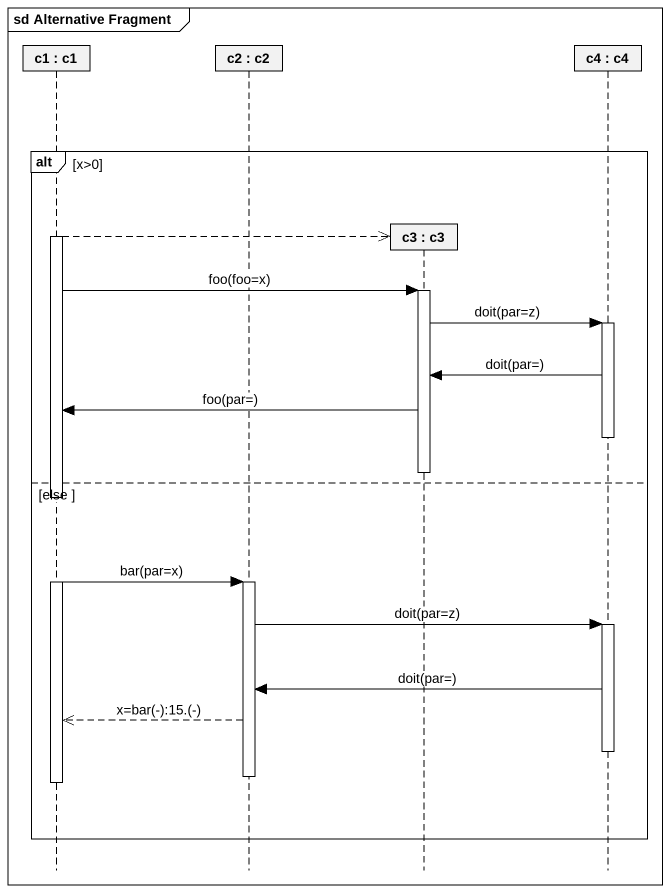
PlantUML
@startuml
mainframe sd Alternative Fragment
hide footbox
participant "c1 : c1" as c1
participant "c2 : c2" as c2
participant "c3 : c3" as c3
participant "c4 : c4" as c4

alt x>0
  activate c1
  c1 -->> c3 **
  c1 -> c3 : foo(foo=x)
  activate c3
  c3 -> c4 : doit(par=z)
  activate c4
  c4 -> c3 : doit(par=)
  c3 -> c1 : foo(par=)
  deactivate c4
  deactivate c3
else else
  c1 -> c2 : bar(par=x)
  activate c2
  c2 -> c4 : doit(par=z)
  activate c4
  c4 -> c2 : doit(par=)
  c2 -->> c1 : x=bar(-):15.(-)
  deactivate c4
  deactivate c2
  deactivate c1
end
@enduml
